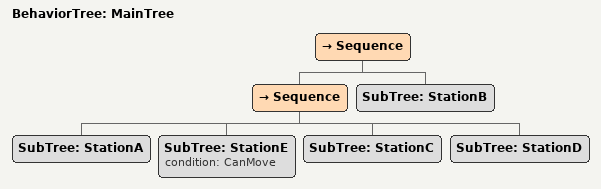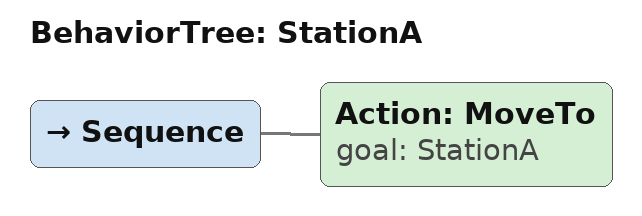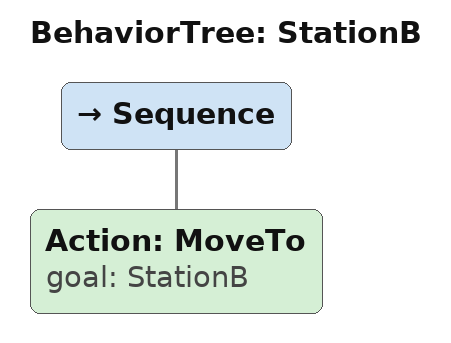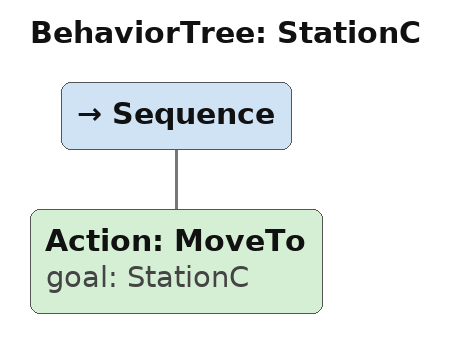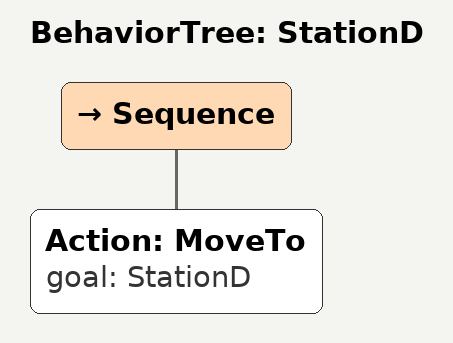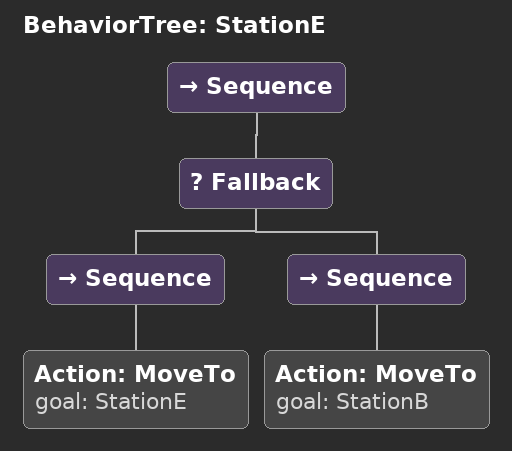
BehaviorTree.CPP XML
<root main_tree_to_execute="MainTree">
    <BehaviorTree ID="MainTree">
        <Sequence>
            <!-- StationA, StationE, StationC, StationD in order -->
            <Sequence>
                <SubTree ID="StationA" />
                <SubTree ID="StationE" condition="CanMove" />
                <SubTree ID="StationC" />
                <SubTree ID="StationD" />
            </Sequence>
            <!-- If StationE cannot be reached -->
            <SubTree ID="StationB" />
        </Sequence>
    </BehaviorTree>

    <BehaviorTree ID="StationA">
        <Sequence>
            <Action ID="MoveTo" goal="StationA" />
        </Sequence>
    </BehaviorTree>

    <BehaviorTree ID="StationB">
        <Sequence>
            <Action ID="MoveTo" goal="StationB" />
        </Sequence>
    </BehaviorTree>

    <BehaviorTree ID="StationC">
        <Sequence>
            <Action ID="MoveTo" goal="StationC" />
        </Sequence>
    </BehaviorTree>

    <BehaviorTree ID="StationD">
        <Sequence>
            <Action ID="MoveTo" goal="StationD" />
        </Sequence>
    </BehaviorTree>

    <BehaviorTree ID="StationE">
        <Sequence>
            <Fallback>
                <Sequence>
                    <Action ID="MoveTo" goal="StationE" />
                </Sequence>
                <Sequence>
                    <Action ID="MoveTo" goal="StationB" />
                </Sequence>
            </Fallback>
        </Sequence>
    </BehaviorTree>

</root>
